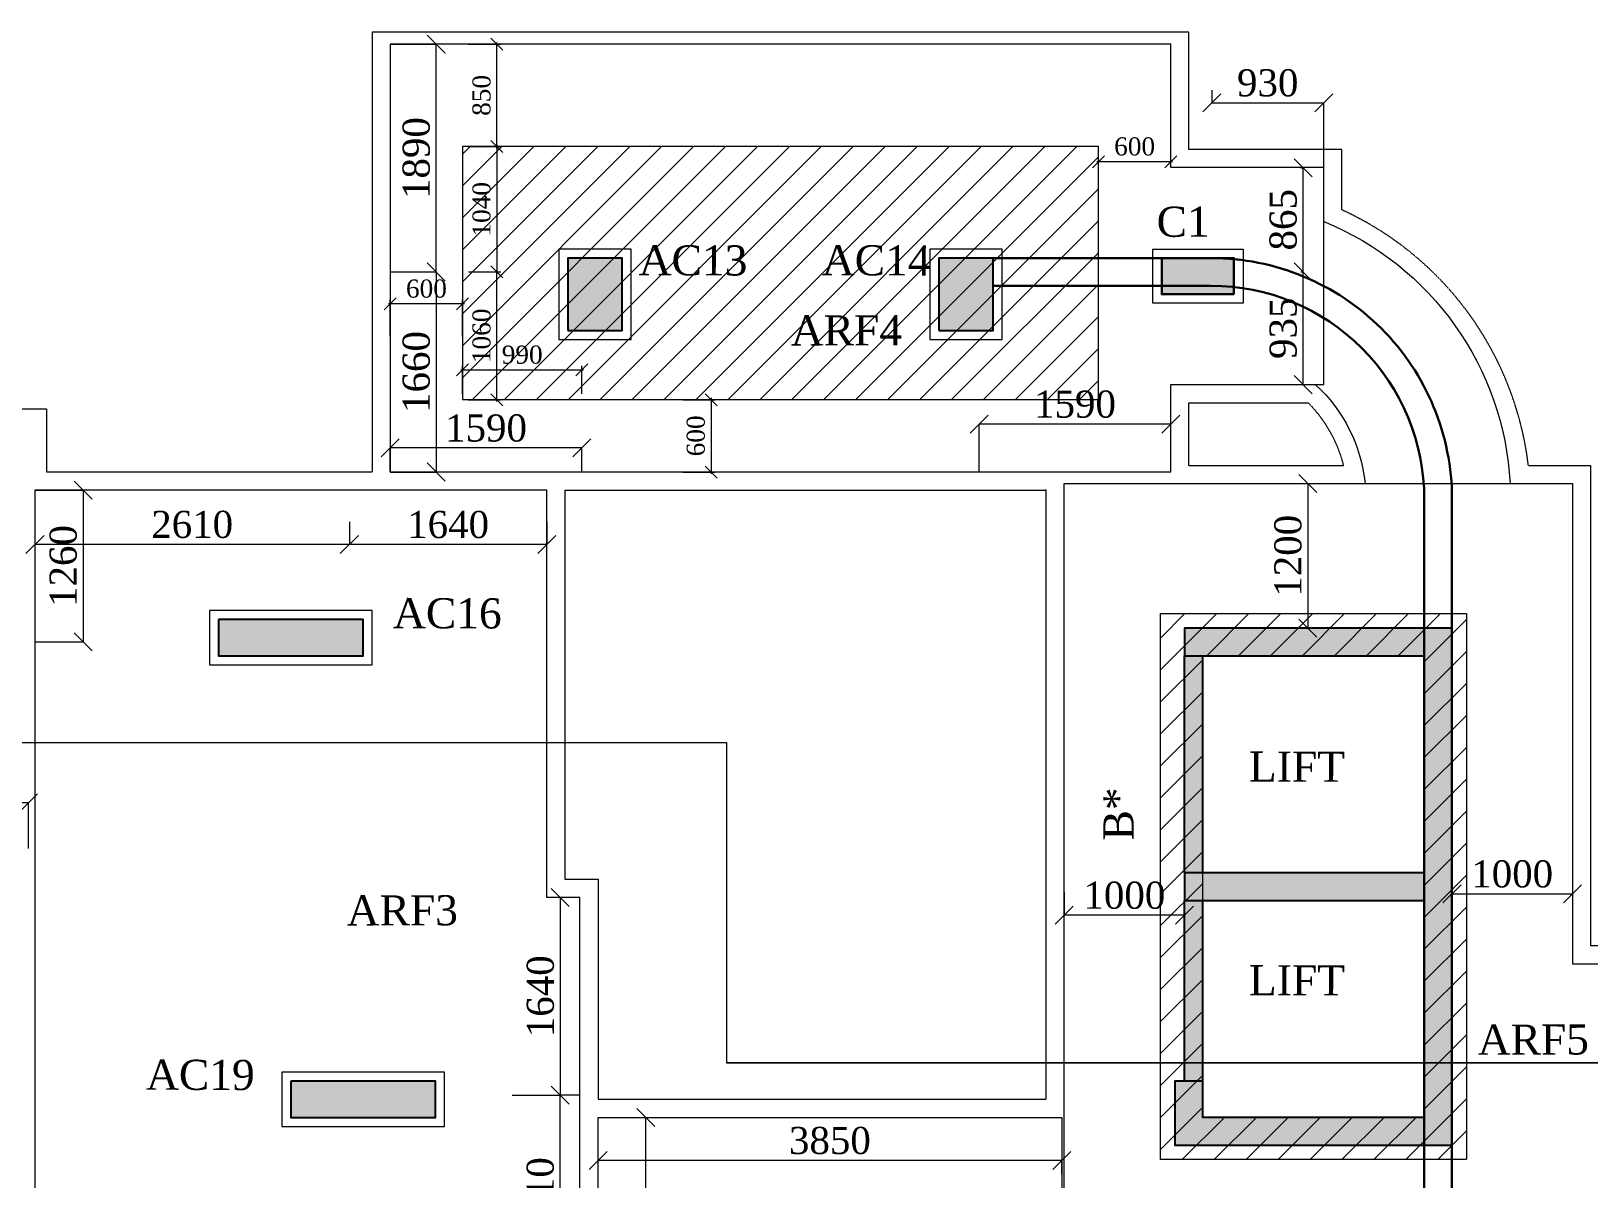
# Model space of a CAD drawing. Header units: inches. Extents: x 10943721 to 11147402, y -2794197 to -2693110.
# Drawn here: x 11024885 to 11037818, y -2775248 to -2765725 of the extents above; entities that cross this region are included whole.
import ezdxf

# ---------------------------------------------------------------- set-up
doc = ezdxf.new("R2010")
doc.units = ezdxf.units.IN
doc.header["$LTSCALE"] = 0.5
doc.header["$MEASUREMENT"] = 0
doc.header["$PDMODE"] = 34
doc.header["$PDSIZE"] = 50
doc.linetypes.add('HIDDEN', pattern=[9.525, 6.35, -3.175])
doc.layers.get('0').update_dxf_attribs({"lineweight": 0})
for name, color, linetype, lineweight in [('S-C0-UP TO B1', 4, 'Continuous', 30), ('S-C3-UP TO HP', 6, 'Continuous', 25), ('S-C3-UP TO TOP', 6, 'Continuous', 25), ('S-FOUND-PEDESTAL', 8, 'Continuous', 5), ('S-FOUND-TEXT COL', 7, 'Continuous', 0), ('S-FOUND-TEXT FOOTING', 7, 'Continuous', 0), ('S-SECTION-MARK', 124, 'Continuous', 0), ('S_FOUND_DIM', 7, 'Continuous', 9), ('S_FOUND_DIM-1', 7, 'Continuous', 9), ('S_FOUND_EXCAVATION', 253, 'HIDDEN', 5), ('S_FOUND_FOOTING', 7, 'Continuous', 15), ('S_FOUND_FOOTING-1', 7, 'Continuous', 9)]:
    doc.layers.add(name, color=color, linetype=linetype, lineweight=lineweight)
doc.layers.add('S_HATCH', color=250, linetype='Continuous', lineweight=5, transparency=0.5)
doc.styles.add('SHEET TEXT', font='times.ttf')
doc.styles.get("Standard").update_dxf_attribs({"font": 'times.ttf'})
doc.dimstyles.new('DIM FOOTING', dxfattribs={"dimtxt": 250, "dimasz": 150, "dimexe": 0.18, "dimexo": 0.0625, "dimgap": 50, "dimtad": 1, "dimtoh": 1, "dimdec": 0, "dimzin": 0, "dimdsep": 46, "dimtxsty": 'Standard', "dimblk": 'OBLIQUE', "dimcen": 0.09, "dimclrd": 256, "dimclre": 256, "dimclrt": 256, "dimadec": 0, "dimazin": 0, "dimtfac": 1, "dimtdec": 0, "dimtofl": 0, "dimtmove": 0, "dimatfit": 3, "dimfxl": 1, "dimtolj": 1, "dimtzin": 0, "dimlwd": -1, "dimlwe": -1, "dimarcsym": 0})
doc.dimstyles.new('S_DIM', dxfattribs={"dimtxt": 75, "dimasz": 35, "dimexe": 35, "dimexo": 50, "dimgap": 25, "dimtad": 1, "dimdec": 0, "dimzin": 0, "dimdsep": 46, "dimtxsty": 'Standard', "dimblk": 'OBLIQUE', "dimcen": 0.09, "dimdle": 15, "dimclrd": 256, "dimclre": 256, "dimclrt": 256, "dimadec": 0, "dimazin": 0, "dimtfac": 1, "dimtdec": 0, "dimtofl": 0, "dimtmove": 0, "dimatfit": 3, "dimfxl": 1, "dimtolj": 1, "dimtzin": 0, "dimlwd": -1, "dimlwe": -1, "dimarcsym": 0})
doc.dimstyles.get("Standard").update_dxf_attribs({"dimtxt": 0.18, "dimasz": 0.18, "dimexe": 0.18, "dimexo": 0.0625, "dimgap": 0.09, "dimtad": 0, "dimtih": 1, "dimtoh": 1, "dimdec": 4, "dimzin": 0, "dimdsep": 46, "dimtxsty": 'Standard', "dimcen": 0.09, "dimadec": 0, "dimazin": 0, "dimtfac": 1, "dimtdec": 4, "dimtofl": 0, "dimtmove": 0, "dimatfit": 3, "dimfxl": 1, "dimtolj": 1, "dimtzin": 0, "dimarcsym": 0})

# ---------------------------------------------------------------- blocks, each defined once
blk = doc.blocks.new('_Oblique')
at = {"color": 0, "linetype": 'ByBlock', "lineweight": -2}
blk.add_line((-0.5, -0.5), (0.5, 0.5), dxfattribs=at)
blk = doc.blocks.new('*D332')
at = {"layer": 'Defpoints', "color": 0, "transparency": 16777216}
for p in [(11020162, -2772127), (11020162, -2772508), (11024862, -2772508)]:
    blk.add_point(p, dxfattribs=at)
at = {"layer": 'S_FOUND_DIM', "transparency": 16777216}
for p, q in [((11020162, -2772507), (11020162, -2772126)), ((11024862, -2772127), (11020162, -2772127)), ((11024862, -2772507), (11024862, -2772126))]:
    blk.add_line(p, q, dxfattribs=at)
at = {"layer": 'S_FOUND_DIM', "transparency": 16777216, "xscale": 150, "yscale": 150, "zscale": 150, "rotation": 180}
blk.add_blockref('_Oblique', (11020162, -2772127), dxfattribs=at)
at = {"layer": 'S_FOUND_DIM', "transparency": 16777216, "xscale": 150, "yscale": 150, "zscale": 150}
blk.add_blockref('_Oblique', (11024862, -2772127), dxfattribs=at)
at = {"layer": 'S_FOUND_DIM', "transparency": 16777216, "insert": (11022512, -2771962), "char_height": 225, "attachment_point": 5}
blk.add_mtext('\\A1;4700', dxfattribs=at)
blk = doc.blocks.new('*D102')
at = {"layer": 'Defpoints', "color": 0, "transparency": 16777216}
for p in [(11027867, -2769183), (11027867, -2769383), (11029457, -2769383)]:
    blk.add_point(p, dxfattribs=at)
at = {"layer": 'S_FOUND_DIM', "transparency": 16777216}
for p, q in [((11027867, -2769382), (11027867, -2769183)), ((11029457, -2769183), (11027867, -2769183)), ((11029457, -2769382), (11029457, -2769183))]:
    blk.add_line(p, q, dxfattribs=at)
at = {"layer": 'S_FOUND_DIM', "transparency": 16777216, "xscale": 150, "yscale": 150, "zscale": 150, "rotation": 180}
blk.add_blockref('_Oblique', (11027867, -2769183), dxfattribs=at)
at = {"layer": 'S_FOUND_DIM', "transparency": 16777216, "xscale": 150, "yscale": 150, "zscale": 150}
blk.add_blockref('_Oblique', (11029457, -2769183), dxfattribs=at)
at = {"layer": 'S_FOUND_DIM', "transparency": 16777216, "insert": (11028662, -2769019), "char_height": 225, "attachment_point": 5}
blk.add_mtext('\\A1;1590', dxfattribs=at)
blk = doc.blocks.new('*D103')
at = {"layer": 'Defpoints', "color": 0, "transparency": 16777216}
for p in [(11027867, -2767723), (11027867, -2769383), (11028248, -2769383)]:
    blk.add_point(p, dxfattribs=at)
at = {"layer": 'S_FOUND_DIM', "transparency": 16777216}
for p, q in [((11027867, -2767723), (11028248, -2767723)), ((11028248, -2767723), (11028248, -2769383)), ((11027867, -2769383), (11028248, -2769383))]:
    blk.add_line(p, q, dxfattribs=at)
at = {"layer": 'S_FOUND_DIM', "transparency": 16777216, "xscale": 150, "yscale": 150, "zscale": 150}
for p, rotation in [((11028248, -2767723), 90), ((11028248, -2769383), 270)]:
    blk.add_blockref('_Oblique', p, dxfattribs=dict(at, rotation=rotation))
at = {"layer": 'S_FOUND_DIM', "transparency": 16777216, "insert": (11028083, -2768553), "char_height": 225, "attachment_point": 5, "rotation": 90}
blk.add_mtext('\\A1;1660', dxfattribs=at)
blk = doc.blocks.new('*D104')
at = {"layer": 'Defpoints', "color": 0, "transparency": 16777216}
for p in [(11030246, -2768783), (11030246, -2769383), (11030530, -2769383)]:
    blk.add_point(p, dxfattribs=at)
at = {"layer": 'S_FOUND_DIM-1', "transparency": 16777216}
for p, q in [((11030296, -2768783), (11030565, -2768783)), ((11030530, -2768768), (11030530, -2769398)), ((11030296, -2769383), (11030565, -2769383))]:
    blk.add_line(p, q, dxfattribs=at)
at = {"layer": 'S_FOUND_DIM-1', "transparency": 16777216, "xscale": 100, "yscale": 100, "zscale": 100}
for p, rotation in [((11030530, -2768783), 90), ((11030530, -2769383), 270)]:
    blk.add_blockref('_Oblique', p, dxfattribs=dict(at, rotation=rotation))
at = {"layer": 'S_FOUND_DIM-1', "transparency": 16777216, "insert": (11030404, -2769083), "char_height": 150, "attachment_point": 5, "rotation": 90}
blk.add_mtext('\\A1;600', dxfattribs=at)
blk = doc.blocks.new('*D105')
at = {"layer": 'Defpoints', "color": 0, "transparency": 16777216}
for p in [(11027867, -2767988), (11027867, -2768305), (11028467, -2768305)]:
    blk.add_point(p, dxfattribs=at)
at = {"layer": 'S_FOUND_DIM-1', "transparency": 16777216}
for p, q in [((11028482, -2767988), (11027852, -2767988)), ((11027867, -2768255), (11027867, -2767953)), ((11028467, -2768255), (11028467, -2767953))]:
    blk.add_line(p, q, dxfattribs=at)
at = {"layer": 'S_FOUND_DIM-1', "transparency": 16777216, "xscale": 100, "yscale": 100, "zscale": 100, "rotation": 180}
blk.add_blockref('_Oblique', (11027867, -2767988), dxfattribs=at)
at = {"layer": 'S_FOUND_DIM-1', "transparency": 16777216, "xscale": 100, "yscale": 100, "zscale": 100}
blk.add_blockref('_Oblique', (11028467, -2767988), dxfattribs=at)
at = {"layer": 'S_FOUND_DIM-1', "transparency": 16777216, "insert": (11028167, -2767862), "char_height": 150, "attachment_point": 5}
blk.add_mtext('\\A1;600', dxfattribs=at)
blk = doc.blocks.new('*D106')
at = {"layer": 'Defpoints', "color": 0, "transparency": 16777216}
for p in [(11029457, -2768536), (11028467, -2768783), (11029457, -2768783)]:
    blk.add_point(p, dxfattribs=at)
at = {"layer": 'S_FOUND_DIM-1', "transparency": 16777216}
for p, q in [((11028452, -2768536), (11029472, -2768536)), ((11028467, -2768733), (11028467, -2768501)), ((11029457, -2768733), (11029457, -2768501))]:
    blk.add_line(p, q, dxfattribs=at)
at = {"layer": 'S_FOUND_DIM-1', "transparency": 16777216, "xscale": 100, "yscale": 100, "zscale": 100, "rotation": 180}
blk.add_blockref('_Oblique', (11028467, -2768536), dxfattribs=at)
at = {"layer": 'S_FOUND_DIM-1', "transparency": 16777216, "xscale": 100, "yscale": 100, "zscale": 100}
blk.add_blockref('_Oblique', (11029457, -2768536), dxfattribs=at)
at = {"layer": 'S_FOUND_DIM-1', "transparency": 16777216, "insert": (11028962, -2768410), "char_height": 150, "attachment_point": 5}
blk.add_mtext('\\A1;990', dxfattribs=at)
blk = doc.blocks.new('*D139')
at = {"layer": 'Defpoints', "color": 0, "transparency": 16777216}
for p in [(11029592, -2774738), (11029989, -2774738), (11029592, -2777938)]:
    blk.add_point(p, dxfattribs=at)
at = {"layer": 'S_FOUND_DIM', "transparency": 16777216}
for p, q in [((11029592, -2774738), (11029990, -2774738)), ((11029989, -2777938), (11029989, -2774738)), ((11029592, -2777938), (11029990, -2777938))]:
    blk.add_line(p, q, dxfattribs=at)
at = {"layer": 'S_FOUND_DIM', "transparency": 16777216, "xscale": 150, "yscale": 150, "zscale": 150}
for p, rotation in [((11029989, -2774738), 90), ((11029989, -2777938), 270)]:
    blk.add_blockref('_Oblique', p, dxfattribs=dict(at, rotation=rotation))
at = {"layer": 'S_FOUND_DIM', "transparency": 16777216, "insert": (11029825, -2776338), "char_height": 225, "attachment_point": 5, "rotation": 90}
blk.add_mtext('\\A1;3200', dxfattribs=at)
blk = doc.blocks.new('*D198')
at = {"layer": 'Defpoints', "color": 0, "transparency": 16777216}
for p in [(11029592, -2775096), (11029592, -2775208), (11033442, -2775208)]:
    blk.add_point(p, dxfattribs=at)
at = {"layer": 'S_FOUND_DIM', "transparency": 16777216}
for p, q in [((11029592, -2775208), (11029592, -2775096)), ((11033442, -2775096), (11029592, -2775096)), ((11033442, -2775208), (11033442, -2775096))]:
    blk.add_line(p, q, dxfattribs=at)
at = {"layer": 'S_FOUND_DIM', "transparency": 16777216, "xscale": 150, "yscale": 150, "zscale": 150, "rotation": 180}
blk.add_blockref('_Oblique', (11029592, -2775096), dxfattribs=at)
at = {"layer": 'S_FOUND_DIM', "transparency": 16777216, "xscale": 150, "yscale": 150, "zscale": 150}
blk.add_blockref('_Oblique', (11033442, -2775096), dxfattribs=at)
at = {"layer": 'S_FOUND_DIM', "transparency": 16777216, "insert": (11031517, -2774931), "char_height": 225, "attachment_point": 5}
blk.add_mtext('\\A1;3850', dxfattribs=at)
blk = doc.blocks.new('*D201')
at = {"layer": 'Defpoints', "color": 0, "transparency": 16777216}
for p in [(11034687, -2766214), (11035617, -2766320), (11035617, -2766858)]:
    blk.add_point(p, dxfattribs=at)
at = {"layer": 'S_FOUND_DIM', "transparency": 16777216}
for p, q in [((11034687, -2766214), (11034687, -2766320)), ((11034687, -2766320), (11035617, -2766320)), ((11035617, -2766857), (11035617, -2766320))]:
    blk.add_line(p, q, dxfattribs=at)
at = {"layer": 'S_FOUND_DIM', "transparency": 16777216, "xscale": 150, "yscale": 150, "zscale": 150, "rotation": 180}
blk.add_blockref('_Oblique', (11034687, -2766320), dxfattribs=at)
at = {"layer": 'S_FOUND_DIM', "transparency": 16777216, "xscale": 150, "yscale": 150, "zscale": 150}
blk.add_blockref('_Oblique', (11035617, -2766320), dxfattribs=at)
at = {"layer": 'S_FOUND_DIM', "transparency": 16777216, "insert": (11035152, -2766155), "char_height": 225, "attachment_point": 5}
blk.add_mtext('\\A1;930', dxfattribs=at)
blk = doc.blocks.new('*D202')
at = {"layer": 'Defpoints', "color": 0, "transparency": 16777216}
for p in [(11035427, -2767723), (11035446, -2767723), (11035427, -2768658)]:
    blk.add_point(p, dxfattribs=at)
at = {"layer": 'S_FOUND_DIM', "transparency": 16777216}
for p, q in [((11035427, -2767723), (11035446, -2767723)), ((11035446, -2768658), (11035446, -2767723)), ((11035427, -2768658), (11035446, -2768658))]:
    blk.add_line(p, q, dxfattribs=at)
at = {"layer": 'S_FOUND_DIM', "transparency": 16777216, "xscale": 150, "yscale": 150, "zscale": 150}
for p, rotation in [((11035446, -2767723), 90), ((11035446, -2768658), 270)]:
    blk.add_blockref('_Oblique', p, dxfattribs=dict(at, rotation=rotation))
at = {"layer": 'S_FOUND_DIM', "transparency": 16777216, "insert": (11035281, -2768190), "char_height": 225, "attachment_point": 5, "rotation": 90}
blk.add_mtext('\\A1;935', dxfattribs=at)
blk = doc.blocks.new('*D203')
at = {"layer": 'Defpoints', "color": 0, "transparency": 16777216}
for p in [(11035427, -2766858), (11035446, -2766858), (11035427, -2767723)]:
    blk.add_point(p, dxfattribs=at)
at = {"layer": 'S_FOUND_DIM', "transparency": 16777216}
for p, q in [((11035427, -2766858), (11035446, -2766858)), ((11035446, -2767723), (11035446, -2766858)), ((11035427, -2767723), (11035446, -2767723))]:
    blk.add_line(p, q, dxfattribs=at)
at = {"layer": 'S_FOUND_DIM', "transparency": 16777216, "xscale": 150, "yscale": 150, "zscale": 150}
for p, rotation in [((11035446, -2766858), 90), ((11035446, -2767723), 270)]:
    blk.add_blockref('_Oblique', p, dxfattribs=dict(at, rotation=rotation))
at = {"layer": 'S_FOUND_DIM', "transparency": 16777216, "insert": (11035281, -2767290), "char_height": 225, "attachment_point": 5, "rotation": 90}
blk.add_mtext('\\A1;865', dxfattribs=at)
blk = doc.blocks.new('*D204')
at = {"layer": 'Defpoints', "color": 0, "transparency": 16777216}
for p in [(11028467, -2765833), (11028751, -2765833), (11028467, -2766683)]:
    blk.add_point(p, dxfattribs=at)
at = {"layer": 'S_FOUND_DIM-1', "transparency": 16777216}
for p, q in [((11028517, -2765833), (11028786, -2765833)), ((11028751, -2766698), (11028751, -2765818)), ((11028517, -2766683), (11028786, -2766683))]:
    blk.add_line(p, q, dxfattribs=at)
at = {"layer": 'S_FOUND_DIM-1', "transparency": 16777216, "xscale": 100, "yscale": 100, "zscale": 100}
for p, rotation in [((11028751, -2765833), 90), ((11028751, -2766683), 270)]:
    blk.add_blockref('_Oblique', p, dxfattribs=dict(at, rotation=rotation))
at = {"layer": 'S_FOUND_DIM-1', "transparency": 16777216, "insert": (11028625, -2766258), "char_height": 150, "attachment_point": 5, "rotation": 90}
blk.add_mtext('\\A1;850', dxfattribs=at)
blk = doc.blocks.new('*D205')
at = {"layer": 'Defpoints', "color": 0, "transparency": 16777216}
for p in [(11027867, -2765833), (11028248, -2765833), (11027867, -2767723)]:
    blk.add_point(p, dxfattribs=at)
at = {"layer": 'S_FOUND_DIM', "transparency": 16777216}
for p, q in [((11027867, -2765833), (11028248, -2765833)), ((11028248, -2767723), (11028248, -2765833)), ((11027867, -2767723), (11028248, -2767723))]:
    blk.add_line(p, q, dxfattribs=at)
at = {"layer": 'S_FOUND_DIM', "transparency": 16777216, "xscale": 150, "yscale": 150, "zscale": 150}
for p, rotation in [((11028248, -2765833), 90), ((11028248, -2767723), 270)]:
    blk.add_blockref('_Oblique', p, dxfattribs=dict(at, rotation=rotation))
at = {"layer": 'S_FOUND_DIM', "transparency": 16777216, "insert": (11028083, -2766778), "char_height": 225, "attachment_point": 5, "rotation": 90}
blk.add_mtext('\\A1;1890', dxfattribs=at)
blk = doc.blocks.new('*D206')
at = {"layer": 'Defpoints', "color": 0, "transparency": 16777216}
for p in [(11028467, -2766683), (11028467, -2767723), (11028751, -2767723)]:
    blk.add_point(p, dxfattribs=at)
at = {"layer": 'S_FOUND_DIM-1', "transparency": 16777216}
for p, q in [((11028517, -2766683), (11028786, -2766683)), ((11028751, -2766668), (11028751, -2767738)), ((11028517, -2767723), (11028786, -2767723))]:
    blk.add_line(p, q, dxfattribs=at)
at = {"layer": 'S_FOUND_DIM-1', "transparency": 16777216, "xscale": 100, "yscale": 100, "zscale": 100}
for p, rotation in [((11028751, -2766683), 90), ((11028751, -2767723), 270)]:
    blk.add_blockref('_Oblique', p, dxfattribs=dict(at, rotation=rotation))
at = {"layer": 'S_FOUND_DIM-1', "transparency": 16777216, "insert": (11028625, -2767203), "char_height": 150, "attachment_point": 5, "rotation": 90}
blk.add_mtext('\\A1;1040', dxfattribs=at)
blk = doc.blocks.new('*D207')
at = {"layer": 'Defpoints', "color": 0, "transparency": 16777216}
for p in [(11028467, -2767723), (11028751, -2767723), (11028467, -2768783)]:
    blk.add_point(p, dxfattribs=at)
at = {"layer": 'S_FOUND_DIM-1', "transparency": 16777216}
for p, q in [((11028517, -2767723), (11028786, -2767723)), ((11028751, -2768798), (11028751, -2767708)), ((11028517, -2768783), (11028786, -2768783))]:
    blk.add_line(p, q, dxfattribs=at)
at = {"layer": 'S_FOUND_DIM-1', "transparency": 16777216, "xscale": 100, "yscale": 100, "zscale": 100}
for p, rotation in [((11028751, -2767723), 90), ((11028751, -2768783), 270)]:
    blk.add_blockref('_Oblique', p, dxfattribs=dict(at, rotation=rotation))
at = {"layer": 'S_FOUND_DIM-1', "transparency": 16777216, "insert": (11028625, -2768253), "char_height": 150, "attachment_point": 5, "rotation": 90}
blk.add_mtext('\\A1;1060', dxfattribs=at)
blk = doc.blocks.new('*D208')
at = {"layer": 'Defpoints', "color": 0, "transparency": 16777216}
for p in [(11032757, -2768986), (11032757, -2769383), (11034347, -2769383)]:
    blk.add_point(p, dxfattribs=at)
at = {"layer": 'S_FOUND_DIM', "transparency": 16777216}
for p, q in [((11032757, -2769382), (11032757, -2768985)), ((11034347, -2768986), (11032757, -2768986)), ((11034347, -2769382), (11034347, -2768985))]:
    blk.add_line(p, q, dxfattribs=at)
at = {"layer": 'S_FOUND_DIM', "transparency": 16777216, "xscale": 150, "yscale": 150, "zscale": 150, "rotation": 180}
blk.add_blockref('_Oblique', (11032757, -2768986), dxfattribs=at)
at = {"layer": 'S_FOUND_DIM', "transparency": 16777216, "xscale": 150, "yscale": 150, "zscale": 150}
blk.add_blockref('_Oblique', (11034347, -2768986), dxfattribs=at)
at = {"layer": 'S_FOUND_DIM', "transparency": 16777216, "insert": (11033552, -2768821), "char_height": 225, "attachment_point": 5}
blk.add_mtext('\\A1;1590', dxfattribs=at)
blk = doc.blocks.new('*D209')
at = {"layer": 'Defpoints', "color": 0, "transparency": 16777216}
for p in [(11033747, -2766808), (11033747, -2766858), (11034347, -2766858)]:
    blk.add_point(p, dxfattribs=at)
at = {"layer": 'S_FOUND_DIM-1', "transparency": 16777216}
for p, q in [((11034362, -2766808), (11033732, -2766808)), ((11033747, -2766808), (11033747, -2766773)), ((11034347, -2766808), (11034347, -2766773))]:
    blk.add_line(p, q, dxfattribs=at)
at = {"layer": 'S_FOUND_DIM-1', "transparency": 16777216, "xscale": 100, "yscale": 100, "zscale": 100, "rotation": 180}
blk.add_blockref('_Oblique', (11033747, -2766808), dxfattribs=at)
at = {"layer": 'S_FOUND_DIM-1', "transparency": 16777216, "xscale": 100, "yscale": 100, "zscale": 100}
blk.add_blockref('_Oblique', (11034347, -2766808), dxfattribs=at)
at = {"layer": 'S_FOUND_DIM-1', "transparency": 16777216, "insert": (11034047, -2766682), "char_height": 150, "attachment_point": 5}
blk.add_mtext('\\A1;600', dxfattribs=at)
blk = doc.blocks.new('*D235')
at = {"layer": 'Defpoints', "color": 0, "transparency": 16777216}
for p in [(11033462, -2772873), (11034462, -2772873), (11033462, -2773060)]:
    blk.add_point(p, dxfattribs=at)
at = {"layer": 'S_FOUND_DIM', "transparency": 16777216}
for p, q in [((11033462, -2772873), (11033462, -2773061)), ((11034462, -2772873), (11034462, -2773061)), ((11034462, -2773060), (11033462, -2773060))]:
    blk.add_line(p, q, dxfattribs=at)
at = {"layer": 'S_FOUND_DIM', "transparency": 16777216, "xscale": 150, "yscale": 150, "zscale": 150, "rotation": 180}
blk.add_blockref('_Oblique', (11033462, -2773060), dxfattribs=at)
at = {"layer": 'S_FOUND_DIM', "transparency": 16777216, "xscale": 150, "yscale": 150, "zscale": 150}
blk.add_blockref('_Oblique', (11034462, -2773060), dxfattribs=at)
at = {"layer": 'S_FOUND_DIM', "transparency": 16777216, "insert": (11033962, -2772896), "char_height": 225, "attachment_point": 5}
blk.add_mtext('\\A1;1000', dxfattribs=at)
blk = doc.blocks.new('*D236')
at = {"layer": 'Defpoints', "color": 0, "transparency": 16777216}
for p in [(11036682, -2772658), (11037682, -2772658), (11037682, -2772884)]:
    blk.add_point(p, dxfattribs=at)
at = {"layer": 'S_FOUND_DIM', "transparency": 16777216}
for p, q in [((11036682, -2772658), (11036682, -2772884)), ((11037682, -2772658), (11037682, -2772884)), ((11036682, -2772884), (11037682, -2772884))]:
    blk.add_line(p, q, dxfattribs=at)
at = {"layer": 'S_FOUND_DIM', "transparency": 16777216, "xscale": 150, "yscale": 150, "zscale": 150, "rotation": 180}
blk.add_blockref('_Oblique', (11036682, -2772884), dxfattribs=at)
at = {"layer": 'S_FOUND_DIM', "transparency": 16777216, "xscale": 150, "yscale": 150, "zscale": 150}
blk.add_blockref('_Oblique', (11037682, -2772884), dxfattribs=at)
at = {"layer": 'S_FOUND_DIM', "transparency": 16777216, "insert": (11037182, -2772719), "char_height": 225, "attachment_point": 5}
blk.add_mtext('\\A1;1000', dxfattribs=at)
blk = doc.blocks.new('*D239')
at = {"layer": 'Defpoints', "color": 0, "transparency": 16777216}
for p in [(11035381, -2769478), (11035381, -2770678), (11035486, -2770678)]:
    blk.add_point(p, dxfattribs=at)
at = {"layer": 'S_FOUND_DIM', "transparency": 16777216}
for p, q in [((11035381, -2769478), (11035486, -2769478)), ((11035486, -2769478), (11035486, -2770678)), ((11035381, -2770678), (11035486, -2770678))]:
    blk.add_line(p, q, dxfattribs=at)
at = {"layer": 'S_FOUND_DIM', "transparency": 16777216, "xscale": 150, "yscale": 150, "zscale": 150}
for p, rotation in [((11035486, -2769478), 90), ((11035486, -2770678), 270)]:
    blk.add_blockref('_Oblique', p, dxfattribs=dict(at, rotation=rotation))
at = {"layer": 'S_FOUND_DIM', "transparency": 16777216, "insert": (11035321, -2770078), "char_height": 225, "attachment_point": 5, "rotation": 90}
blk.add_mtext('\\A1;1200', dxfattribs=at)
blk = doc.blocks.new('*D254')
at = {"layer": 'Defpoints', "color": 0, "transparency": 16777216}
for p in [(11024917, -2769533), (11024917, -2770793), (11025316, -2770793)]:
    blk.add_point(p, dxfattribs=at)
at = {"layer": 'S_FOUND_DIM', "transparency": 16777216}
for p, q in [((11024917, -2769533), (11025316, -2769533)), ((11025316, -2769533), (11025316, -2770793)), ((11024917, -2770793), (11025316, -2770793))]:
    blk.add_line(p, q, dxfattribs=at)
at = {"layer": 'S_FOUND_DIM', "transparency": 16777216, "xscale": 150, "yscale": 150, "zscale": 150}
for p, rotation in [((11025316, -2769533), 90), ((11025316, -2770793), 270)]:
    blk.add_blockref('_Oblique', p, dxfattribs=dict(at, rotation=rotation))
at = {"layer": 'S_FOUND_DIM', "transparency": 16777216, "insert": (11025152, -2770163), "char_height": 225, "attachment_point": 5, "rotation": 90}
blk.add_mtext('\\A1;1260', dxfattribs=at)
blk = doc.blocks.new('*D255')
at = {"layer": 'Defpoints', "color": 0, "transparency": 16777216}
for p in [(11028879, -2774553), (11029278, -2774553), (11028879, -2776263)]:
    blk.add_point(p, dxfattribs=at)
at = {"layer": 'S_FOUND_DIM', "transparency": 16777216}
for p, q in [((11028879, -2774553), (11029278, -2774553)), ((11029278, -2776263), (11029278, -2774553)), ((11028879, -2776263), (11029278, -2776263))]:
    blk.add_line(p, q, dxfattribs=at)
at = {"layer": 'S_FOUND_DIM', "transparency": 16777216, "xscale": 150, "yscale": 150, "zscale": 150}
for p, rotation in [((11029278, -2774553), 90), ((11029278, -2776263), 270)]:
    blk.add_blockref('_Oblique', p, dxfattribs=dict(at, rotation=rotation))
at = {"layer": 'S_FOUND_DIM', "transparency": 16777216, "insert": (11029113, -2775408), "char_height": 225, "attachment_point": 5, "rotation": 90}
blk.add_mtext('\\A1;1710', dxfattribs=at)
blk = doc.blocks.new('*D256')
at = {"layer": 'Defpoints', "color": 0, "transparency": 16777216}
for p in [(11027527, -2769797), (11029167, -2769797), (11027527, -2769984)]:
    blk.add_point(p, dxfattribs=at)
at = {"layer": 'S_FOUND_DIM', "transparency": 16777216}
for p, q in [((11027527, -2769797), (11027527, -2769984)), ((11029167, -2769797), (11029167, -2769984)), ((11029167, -2769984), (11027527, -2769984))]:
    blk.add_line(p, q, dxfattribs=at)
at = {"layer": 'S_FOUND_DIM', "transparency": 16777216, "xscale": 150, "yscale": 150, "zscale": 150, "rotation": 180}
blk.add_blockref('_Oblique', (11027527, -2769984), dxfattribs=at)
at = {"layer": 'S_FOUND_DIM', "transparency": 16777216, "xscale": 150, "yscale": 150, "zscale": 150}
blk.add_blockref('_Oblique', (11029167, -2769984), dxfattribs=at)
at = {"layer": 'S_FOUND_DIM', "transparency": 16777216, "insert": (11028347, -2769820), "char_height": 225, "attachment_point": 5}
blk.add_mtext('\\A1;1640', dxfattribs=at)
blk = doc.blocks.new('*D257')
at = {"layer": 'Defpoints', "color": 0, "transparency": 16777216}
for p in [(11024917, -2769797), (11027527, -2769797), (11024917, -2769984)]:
    blk.add_point(p, dxfattribs=at)
at = {"layer": 'S_FOUND_DIM', "transparency": 16777216}
for p, q in [((11024917, -2769797), (11024917, -2769984)), ((11027527, -2769797), (11027527, -2769984)), ((11027527, -2769984), (11024917, -2769984))]:
    blk.add_line(p, q, dxfattribs=at)
at = {"layer": 'S_FOUND_DIM', "transparency": 16777216, "xscale": 150, "yscale": 150, "zscale": 150, "rotation": 180}
blk.add_blockref('_Oblique', (11024917, -2769984), dxfattribs=at)
at = {"layer": 'S_FOUND_DIM', "transparency": 16777216, "xscale": 150, "yscale": 150, "zscale": 150}
blk.add_blockref('_Oblique', (11027527, -2769984), dxfattribs=at)
at = {"layer": 'S_FOUND_DIM', "transparency": 16777216, "insert": (11026222, -2769819), "char_height": 225, "attachment_point": 5}
blk.add_mtext('\\A1;2610', dxfattribs=at)
blk = doc.blocks.new('*D259')
at = {"layer": 'Defpoints', "color": 0, "transparency": 16777216}
for p in [(11029442, -2772913), (11029278, -2774553), (11029442, -2774553)]:
    blk.add_point(p, dxfattribs=at)
at = {"layer": 'S_FOUND_DIM', "transparency": 16777216}
for p, q in [((11029442, -2772913), (11029278, -2772913)), ((11029278, -2772913), (11029278, -2774553)), ((11029442, -2774553), (11029278, -2774553))]:
    blk.add_line(p, q, dxfattribs=at)
at = {"layer": 'S_FOUND_DIM', "transparency": 16777216, "xscale": 150, "yscale": 150, "zscale": 150}
for p, rotation in [((11029278, -2772913), 90), ((11029278, -2774553), 270)]:
    blk.add_blockref('_Oblique', p, dxfattribs=dict(at, rotation=rotation))
at = {"layer": 'S_FOUND_DIM', "transparency": 16777216, "insert": (11029114, -2773733), "char_height": 225, "attachment_point": 5, "rotation": 90}
blk.add_mtext('\\A1;1640', dxfattribs=at)
blk = doc.blocks.new('*D378')
at = {"transparency": 16777216}
for p, q in [((11031305, -2758525), (11014491, -2758525)), ((11014491, -2758525), (11014491, -2785545)), ((11031305, -2785545), (11014491, -2785545))]:
    blk.add_line(p, q, dxfattribs=at)
at = {"layer": 'Defpoints', "color": 0, "transparency": 16777216}
for p in [(11031305, -2758525), (11014491, -2785545), (11031305, -2785545)]:
    blk.add_point(p, dxfattribs=at)
at = {"transparency": 16777216, "xscale": 150, "yscale": 150, "zscale": 150}
for p, rotation in [((11014491, -2758525), 90), ((11014491, -2785545), 270)]:
    blk.add_blockref('_Oblique', p, dxfattribs=dict(at, rotation=rotation))
at = {"transparency": 16777216, "insert": (11014314, -2772035), "char_height": 250, "attachment_point": 5, "rotation": 90}
blk.add_mtext('\\A1;27020', dxfattribs=at)

msp = doc.modelspace()

# ---------------------------------------------------------------- hatches: boundary and pattern name
at = {"layer": 'S-C0-UP TO B1'}
h = msp.add_hatch(color=250, dxfattribs=at)
h.dxf.hatch_style = 1
h.paths.add_polyline_path([(11034872, -2767907.5), (11034872, -2767607.5), (11034272, -2767607.5), (11034272, -2767907.5)])
at = {"layer": 'S-C3-UP TO HP'}
h = msp.add_hatch(color=250, dxfattribs=at)
h.dxf.hatch_style = 1
h.paths.add_polyline_path([(11029342, -2768207.5), (11029792, -2768207.5), (11029792, -2767607.5), (11029342, -2767607.5)])
h = msp.add_hatch(color=250, dxfattribs=at)
h.dxf.hatch_style = 1
h.paths.add_polyline_path([(11032422, -2768207.5), (11032872, -2768207.5), (11032872, -2767607.5), (11032422, -2767607.5)])
h = msp.add_hatch(color=250, dxfattribs=at)
h.dxf.hatch_style = 1
h.paths.add_polyline_path([(11026442, -2770607.5), (11027642, -2770607.5), (11027642, -2770907.5), (11026442, -2770907.5)])
h = msp.add_hatch(color=250, dxfattribs=at)
h.dxf.hatch_style = 1
h.paths.add_polyline_path([(11027042, -2774437.5), (11028242, -2774437.5), (11028242, -2774737.5), (11027042, -2774737.5)])
at = {"layer": 'S-C3-UP TO TOP'}
h = msp.add_hatch(color=250, dxfattribs=at)
h.dxf.hatch_style = 1
h.paths.add_polyline_path([(11034462, -2770907.5), (11036452, -2770907.5), (11036452, -2772707.5), (11034462, -2772707.5), (11034462, -2772937.5), (11036452, -2772937.5), (11036452, -2774737.5), (11034612, -2774737.5), (11034612, -2774437.5), (11034382, -2774437.5), (11034382, -2774967.5), (11036682, -2774967.5), (11036682, -2770677.5), (11034462, -2770677.5)])
h = msp.add_hatch(color=250, dxfattribs=at)
h.dxf.hatch_style = 1
h.paths.add_polyline_path([(11034612, -2774437.5), (11034462, -2774437.5), (11034462, -2772937.5), (11034612, -2772937.5)])
h.paths.add_polyline_path([(11034612, -2772707.5), (11034462, -2772707.5), (11034462, -2770907.5), (11034612, -2770907.5)])
at = {"layer": 'S_HATCH'}
h = msp.add_hatch(dxfattribs=at)
h.set_pattern_fill('ANSI31', color=250, scale=1500)
h.paths.add_polyline_path([(11036443.4, -2764032.5), (11036443.4, -2757012.5), (11033143.4, -2757012.5), (11033143.4, -2764032.5)])
h.paths.add_polyline_path([(11028467, -2768782.5), (11033747, -2768782.5), (11033747, -2766682.5), (11028467, -2766682.5)])
h.paths.add_polyline_path([(11030092, -2775337.5), (11032742, -2775337.5), (11032742, -2777337.5), (11030092, -2777337.5)])
h.paths.add_polyline_path([(11039427, -2771707.5), (11039427, -2769257.5), (11041177, -2769257.5), (11041177, -2771707.5)])
h.paths.add_polyline_path([(11039427, -2777647.5), (11039427, -2775197.5), (11041177, -2775197.5), (11041177, -2777647.5)])
h.paths.add_polyline_path([(11039427, -2784847.5), (11039427, -2782397.5), (11041177, -2782397.5), (11041177, -2784847.5)])
h.paths.add_polyline_path([(11035762, -2782947.5), (11038312, -2782947.5), (11038312, -2784847.5), (11035762, -2784847.5)])
h.paths.add_polyline_path([(11030792, -2782947.5), (11033342, -2782947.5), (11033342, -2784847.5), (11030792, -2784847.5)])
h.paths.add_polyline_path([(11025892, -2782947.5), (11028442, -2782947.5), (11028442, -2784847.5), (11025892, -2784847.5)])
h.paths.add_polyline_path([(11020962, -2782947.5), (11023512, -2782947.5), (11023512, -2784847.5), (11020962, -2784847.5)])
h.paths.add_polyline_path([(11020812, -2773487.5), (11024212, -2773487.5), (11024212, -2775687.5), (11020812, -2775687.5)])
h.paths.add_polyline_path([(11020812, -2769657.5), (11024212, -2769657.5), (11024212, -2771857.5), (11020812, -2771857.5)])
h.paths.add_polyline_path([(11020812, -2764842.5), (11020812, -2761842.5), (11023012, -2761842.5), (11023012, -2764842.5)])
h.paths.add_polyline_path([(11039202, -2764842.5), (11039202, -2761842.5), (11041402, -2761842.5), (11041402, -2764842.5)])
h.paths.add_polyline_path([(11025767, -2764032.5), (11025767, -2757012.5), (11029067, -2757012.5), (11029067, -2764032.5)])
h.paths.add_polyline_path([(11039202, -2760587.5), (11039202, -2757737.5), (11041402, -2757737.5), (11041402, -2760587.5)])
h.paths.add_polyline_path([(11020812, -2760587.5), (11020812, -2757737.5), (11023012, -2757737.5), (11023012, -2760587.5)])
h.paths.add_polyline_path([(11039102, -2751687.5), (11039102, -2748937.5), (11041352, -2748937.5), (11041352, -2751687.5)])
h.paths.add_polyline_path([(11020862, -2751687.5), (11020862, -2748937.5), (11023112, -2748937.5), (11023112, -2751687.5)])
h = msp.add_hatch(dxfattribs=at)
h.set_pattern_fill('ANSI31', color=250, scale=1500)
h.paths.add_polyline_path([(11036802, -2775087.5), (11034262, -2775087.5), (11034262, -2770557.5), (11036802, -2770557.5)])
h.paths.add_polyline_path([(11036452, -2774737.5), (11034612, -2774737.5), (11034612, -2770907.5), (11036452, -2770907.5)], flags=16)

# ---------------------------------------------------------------- linework, layer by layer
at = {"layer": 'S-C0-UP TO B1', "color": 7}
for points in [[(11032872, -2767607.5), (11034682, -2767607.5, -0.4142136), (11036682, -2769607.5), (11036682, -2776587.5, 0)], [(11032872, -2767607.5), (11034682, -2767607.5, -0.0300146), (11034921.5, -2767621.9, -0.0300146)], [(11036450.1, -2776587.5, 0.0010738), (11036452, -2776572.8), (11036452, -2769607.5, 0.4142136), (11034682, -2767837.5), (11032872, -2767837.5)]]:
    msp.add_lwpolyline(points, format="xyb", dxfattribs=at)
at = {"layer": 'S-C0-UP TO B1'}
msp.add_lwpolyline([(11034872, -2767907.5), (11034872, -2767607.5), (11034272, -2767607.5), (11034272, -2767907.5)], close=True, dxfattribs=at)
at = {"layer": 'S-C3-UP TO HP', "color": 7}
for points in [[(11029342, -2768207.5), (11029792, -2768207.5), (11029792, -2767607.5), (11029342, -2767607.5)], [(11032422, -2768207.5), (11032872, -2768207.5), (11032872, -2767607.5), (11032422, -2767607.5)]]:
    msp.add_lwpolyline(points, close=True, dxfattribs=at)
at = {"layer": 'S-C3-UP TO HP', "color": 6}
for points in [[(11026442, -2770607.5), (11026442, -2770907.5), (11027642, -2770907.5), (11027642, -2770607.5)], [(11027042, -2774437.5), (11027042, -2774737.5), (11028242, -2774737.5), (11028242, -2774437.5)]]:
    msp.add_lwpolyline(points, close=True, dxfattribs=at)
at = {"layer": 'S-C3-UP TO TOP', "color": 5}
for points in [[(11034462, -2770907.5), (11036452, -2770907.5), (11036452, -2772707.5), (11034462, -2772707.5), (11034462, -2772937.5), (11036452, -2772937.5), (11036452, -2774737.5), (11034612, -2774737.5), (11034612, -2774437.5), (11034382, -2774437.5), (11034382, -2774967.5), (11036682, -2774967.5), (11036682, -2770677.5), (11034462, -2770677.5), (11034462, -2770907.5)], [(11034462, -2772707.5), (11034462, -2770907.5)], [(11034612, -2772707.5), (11034612, -2770907.5)], [(11034462, -2774437.5), (11034462, -2772937.5)], [(11034612, -2774437.5), (11034612, -2774437.5), (11034612, -2774437.5), (11034612, -2772937.5)]]:
    msp.add_lwpolyline(points, dxfattribs=at)
at = {"layer": 'S-FOUND-PEDESTAL'}
for points in [[(11029267, -2768282.5), (11029867, -2768282.5), (11029867, -2767532.5), (11029267, -2767532.5)], [(11032347, -2768282.5), (11032947, -2768282.5), (11032947, -2767532.5), (11032347, -2767532.5)], [(11034197, -2767982.5), (11034197, -2767532.5), (11034947, -2767532.5), (11034947, -2767982.5)], [(11026367, -2770532.5), (11026367, -2770982.5), (11027717, -2770982.5), (11027717, -2770532.5)], [(11026967, -2774362.5), (11026967, -2774812.5), (11028317, -2774812.5), (11028317, -2774362.5)]]:
    msp.add_lwpolyline(points, close=True, dxfattribs=at)
at = {"layer": 'S-SECTION-MARK'}
msp.add_lwpolyline([(11030657.4, -2771627), (11030657.4, -2774285), (11043805.1, -2774285)], dxfattribs=at)
at = {"layer": 'S_FOUND_EXCAVATION'}
for points in [[(11034497, -2766707.5), (11034497, -2765732.5), (11027717, -2765732.5), (11027717, -2769382.5)], [(11035767, -2767207.3), (11035767, -2766707.5), (11034497, -2766707.5)], [(11034497, -2768807.5), (11035487.2, -2768807.5)], [(11034497, -2769327.5), (11034497, -2768807.5)], [(11020012, -2772657.5), (11020012, -2768857.5), (11025012, -2768857.5), (11025012, -2769382.5)], [(11034497, -2769327.5), (11035782, -2769327.5)], [(11037315.8, -2769327.5), (11037832, -2769327.5), (11037832, -2773312.5), (11038932, -2773312.5), (11038932, -2774397.5)], [(11025012, -2769382.5), (11027717, -2769382.5)], [(11029317, -2769532.5), (11029317, -2772762.5)], [(11029317, -2769532.5), (11033312, -2769532.5)], [(11033312, -2774587.5), (11033312, -2769527.5)], [(11029317, -2772762.5), (11029592, -2772762.5), (11029592, -2774587.5)], [(11029592, -2774587.5), (11033312, -2774587.5)]]:
    msp.add_lwpolyline(points, dxfattribs=at)
for points in [[(11035767, -2767207.3, -0.2613181), (11037315.8, -2769327.5)], [(11035487.2, -2768807.5, -0.1340277), (11035782, -2769327.5, -0.1340277)]]:
    msp.add_lwpolyline(points, format="xyb", dxfattribs=at)
at = {"layer": 'S_FOUND_EXCAVATION', "color": 30}
for points in [[(11036802, -2775087.5), (11034262, -2775087.5), (11034262, -2770557.5), (11036802, -2770557.5)], [(11036452, -2774737.5), (11034612, -2774737.5), (11034612, -2770907.5), (11036452, -2770907.5)]]:
    msp.add_lwpolyline(points, close=True, dxfattribs=at)
at = {"layer": 'S_FOUND_FOOTING', "color": 4}
for points in [[(11034347, -2766857.5), (11034347, -2765832.5), (11027867, -2765832.5), (11027867, -2769382.5), (11034347, -2769382.5), (11034347, -2768657.5)], [(11034347, -2768657.5), (11035617, -2768657.5), (11035617, -2766857.5), (11034347, -2766857.5)]]:
    msp.add_lwpolyline(points, dxfattribs=at)
at = {"layer": 'S_FOUND_FOOTING', "color": 31}
for points in [[(11035617, -2767305.1, -0.2909963), (11037163.6, -2769477.5)], [(11035547.3, -2768657.5, -0.1847313), (11035960.4, -2769477.5)]]:
    msp.add_lwpolyline(points, format="xyb", dxfattribs=at)
at = {"layer": 'S_FOUND_FOOTING', "color": 5}
msp.add_lwpolyline([(11037682, -2773462.5), (11038782, -2773462.5), (11038782, -2778762.5), (11033462, -2778762.5), (11033462, -2769477.5), (11037682, -2769477.5), (11037682, -2773462.5)], dxfattribs=at)
at = {"layer": 'S_FOUND_FOOTING', "color": 3}
msp.add_lwpolyline([(11024917, -2769532.5), (11024917, -2776262.5), (11029442, -2776262.5), (11029442, -2772912.5), (11029167, -2772912.5), (11029167, -2769532.5)], close=True, dxfattribs=at)
at = {"layer": 'S_FOUND_FOOTING', "color": 7}
msp.add_lwpolyline([(11029592, -2774737.5), (11033442, -2774737.5), (11033442, -2777937.5), (11029592, -2777937.5)], close=True, dxfattribs=at)
at = {"layer": 'S_FOUND_FOOTING-1', "color": 4}
msp.add_lwpolyline([(11028467, -2768782.5), (11033747, -2768782.5), (11033747, -2766682.5), (11028467, -2766682.5)], close=True, dxfattribs=at)

# ---------------------------------------------------------------- texts
at = {"layer": 'S-FOUND-TEXT COL', "color": 7, "style": 'SHEET TEXT'}
for s, rotation, p in [('C1', 0.15396, (11034230, -2767431.3)), ('AC13', 359.84604, (11029929.5, -2767750.1)), ('AC14', 359.84604, (11031450.1, -2767750.1))]:
    msp.add_text(s, height=250, rotation=rotation, dxfattribs=at).set_placement(p)
at = {"layer": 'S-FOUND-TEXT COL', "color": 6, "style": 'SHEET TEXT'}
for s, p in [('AC16', (11027889.5, -2770678.6)), ('LIFT', (11034995.9, -2771951.6)), ('LIFT', (11034995.9, -2773724.5)), ('AC19', (11025838.7, -2774508.6))]:
    msp.add_text(s, height=250, rotation=359.84604, dxfattribs=at).set_placement(p)
at = {"layer": 'S-FOUND-TEXT FOOTING', "color": 4, "style": 'SHEET TEXT'}
msp.add_text('ARF4', height=250, rotation=0.15396, dxfattribs=at).set_placement((11031192.5, -2768333.8))
at = {"layer": 'S-FOUND-TEXT FOOTING', "color": 3, "style": 'SHEET TEXT'}
for s, rotation, p in [('B*', 90.15396, (11034038.2, -2772440)), ('ARF3', 0.15396, (11027505.6, -2773146.3))]:
    msp.add_text(s, height=250, rotation=rotation, dxfattribs=at).set_placement(p)
at = {"layer": 'S-FOUND-TEXT FOOTING', "color": 5, "style": 'SHEET TEXT'}
msp.add_text('ARF5', height=250, rotation=0.15396, dxfattribs=at).set_placement((11036895.9, -2774218.5))

# ---------------------------------------------------------------- dimensions: what is measured, and where the dimension line sits
dim = msp.add_linear_dim(base=(11014491.5, -2785544.7), p1=(11031305.4, -2758524.7), p2=(11031305.4, -2785544.7), angle=90, dimstyle='DIM FOOTING', override={"dimfxl": 0.18, "dimarcsym": 1})
dim.commit()
dim.dimension.update_dxf_attribs({"geometry": '*D378', "text_midpoint": (11014314, -2772034.7)})
at = {"layer": 'S_FOUND_DIM'}
for base, p1, p2, angle, picture, middle in [((11028247.9, -2765832.5), (11027867, -2767722.5), (11027867, -2765832.5), 90, '*D205', (11028083.1, -2766777.5)), ((11035617, -2766320), (11034687, -2766213.7), (11035617, -2766857.5), 180, '*D201', (11035152, -2766155.2)), ((11035445.6, -2766857.5), (11035427, -2767722.5), (11035427, -2766857.5), 270, '*D203', (11035281.1, -2767290)), ((11028247.9, -2769382.5), (11027867, -2767722.5), (11027867, -2769382.5), 270, '*D103', (11028083.4, -2768552.5)), ((11035446, -2767722.5), (11035427, -2768657.5), (11035427, -2767722.5), 270, '*D202', (11035281.2, -2768190)), ((11027867.1, -2769183.4), (11029457, -2769382.5), (11027867.1, -2769382.5), 180, '*D102', (11028662.1, -2769018.6)), ((11025316.2, -2770792.5), (11024917, -2769532.5), (11024917, -2770792.5), 270, '*D254', (11025151.7, -2770162.5)), ((11035485.6, -2770677.5), (11035381.4, -2769477.5), (11035381.4, -2770677.5), 270, '*D239', (11035321.2, -2770077.5)), ((11020162, -2772126.6), (11024862, -2772507.5), (11020162, -2772507.5), 180, '*D332', (11022512, -2771961.9)), ((11029278.3, -2774552.5), (11029442, -2772912.5), (11029442, -2774552.5), 270, '*D259', (11029113.8, -2773732.5)), ((11029278.3, -2774552.5), (11028878.7, -2776262.5), (11028878.7, -2774552.5), 270, '*D255', (11029113.5, -2775407.5)), ((11029592, -2775095.9), (11033442, -2775207.9), (11029592, -2775207.9), 180, '*D198', (11031517, -2774931.4)), ((11029989.4, -2774737.5), (11029592, -2777937.5), (11029592, -2774737.5), 90, '*D139', (11029825, -2776337.5))]:
    dim = msp.add_linear_dim(base=base, p1=p1, p2=p2, angle=angle, dimstyle='DIM FOOTING', override={"dimtxt": 225}, dxfattribs=at)
    dim.commit()
    dim.dimension.update_dxf_attribs({"geometry": picture, "text_midpoint": middle})
for base, p1, p2, picture, middle in [((11032757, -2768985.5), (11034347, -2769382.5), (11032757, -2769382.5), '*D208', (11033552, -2768820.7)), ((11024917, -2769983.9), (11027527, -2769796.6), (11024917, -2769796.6), '*D257', (11026222, -2769819.5)), ((11027527, -2769984.3), (11029167, -2769796.6), (11027527, -2769796.6), '*D256', (11028347, -2769819.8)), ((11037682, -2772883.7), (11036682, -2772657.5), (11037682, -2772657.5), '*D236', (11037182, -2772719.2)), ((11033462, -2773060.5), (11034462, -2772873.2), (11033462, -2772873.2), '*D235', (11033962, -2772896))]:
    dim = msp.add_linear_dim(base=base, p1=p1, p2=p2, dimstyle='DIM FOOTING', override={"dimtxt": 225}, dxfattribs=at)
    dim.commit()
    dim.dimension.update_dxf_attribs({"geometry": picture, "text_midpoint": middle})
at = {"layer": 'S_FOUND_DIM-1', "color": 2}
for base, p1, p2, angle, picture, middle in [((11028750.9, -2765832.5), (11028467, -2766682.5), (11028467, -2765832.5), 90, '*D204', (11028624.6, -2766257.5)), ((11028750.9, -2767722.5), (11028467, -2766682.5), (11028467, -2767722.5), 270, '*D206', (11028624.6, -2767202.5)), ((11028750.9, -2767722.5), (11028467, -2768782.5), (11028467, -2767722.5), 90, '*D207', (11028624.6, -2768252.5)), ((11029457, -2768536.4), (11028467, -2768782.5), (11029457, -2768782.5), 180, '*D106', (11028962, -2768409.9)), ((11030529.9, -2769382.5), (11030246, -2768782.5), (11030246, -2769382.5), 270, '*D104', (11030403.6, -2769082.5))]:
    dim = msp.add_linear_dim(base=base, p1=p1, p2=p2, angle=angle, dimstyle='S_DIM', override={"dimtxt": 150, "dimasz": 100, "dimgap": 50, "dimarcsym": 1}, dxfattribs=at)
    dim.commit()
    dim.dimension.update_dxf_attribs({"geometry": picture, "text_midpoint": middle})
dim = msp.add_linear_dim(base=(11033747, -2766807.8), p1=(11034347, -2766857.5), p2=(11033747, -2766857.5), dimstyle='S_DIM', override={"dimtxt": 150, "dimasz": 100, "dimgap": 50, "dimarcsym": 1}, dxfattribs=at)
dim.commit()
dim.dimension.update_dxf_attribs({"geometry": '*D209', "text_midpoint": (11034047, -2766681.5)})
dim = msp.add_linear_dim(base=(11027867, -2767988.1), p1=(11028467, -2768305.2), p2=(11027867, -2768305.2), angle=180, dimstyle='S_DIM', override={"dimtxt": 150, "dimasz": 100, "dimgap": 50, "dimarcsym": 1}, dxfattribs=at)
dim.commit()
dim.dimension.update_dxf_attribs({"geometry": '*D105', "text_midpoint": (11028167, -2767988.1), "dimtype": 160})

# ---------------------------------------------------------------- leaders
at = {"layer": 'S-SECTION-MARK'}
for points in [[(11017057.2, -2771199.1), (11017057.2, -2771627), (11030657.4, -2771627)], [(11043805.1, -2773857.2), (11043805.1, -2774285), (11030657.4, -2774285)]]:
    msp.add_leader(points, dimstyle='Standard', override={"dimasz": 150, "dimgap": 0.15, "dimclrd": 256, "dimldrblk": 'Open30', "dimlwd": 0}, dxfattribs=at)

doc.saveas('drawing.dxf')
